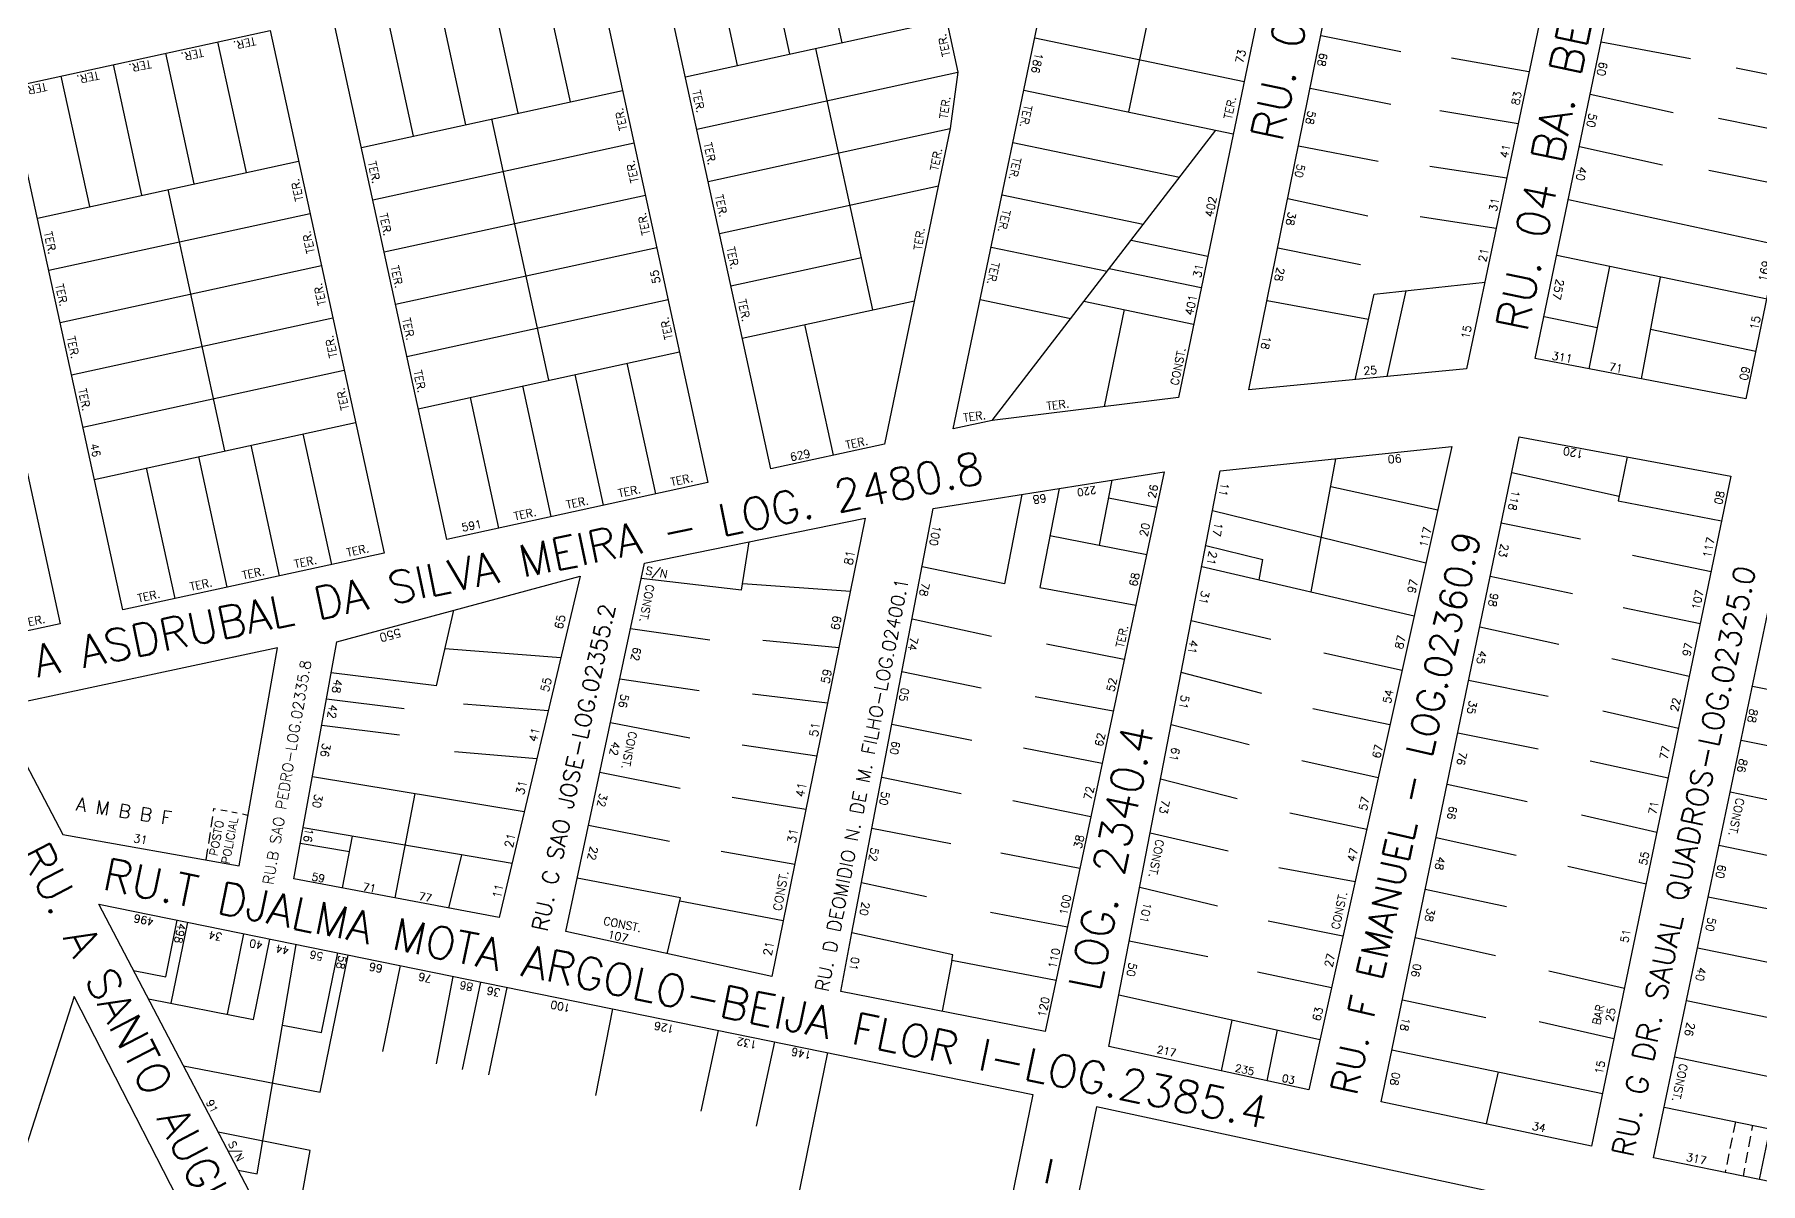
# Model space of a CAD drawing. Extents: x 714896 to 749292, y 8417558 to 8447149.
# Drawn here: x 741882.1 to 742204.8, y 8426046.8 to 8426261.6 of the extents above; entities that cross this region are included whole.
import ezdxf

# ---------------------------------------------------------------- set-up
doc = ezdxf.new("R2010")
doc.units = 0
doc.header["$MEASUREMENT"] = 0
for name, color, linetype in [('LOTE', 7, 'CONTINUOUS'), ('NUM-PORTA', 7, 'CONTINUOUS'), ('QUADRA', 6, 'CONTINUOUS'), ('TEXTO', 7, 'CONTINUOUS'), ('TEXTODERUA', 3, 'CONTINUOUS')]:
    doc.layers.add(name, color=color, linetype=linetype)
doc.styles.add('ROMANS', font='ROMANS.SHX', dxfattribs={"height": 1.5})

msp = doc.modelspace()

# ---------------------------------------------------------------- linework, layer by layer
at = {"layer": 'LOTE', "color": 7}
for p, q in [((742033.1, 8426260.05), (742027.78, 8426284.47)), ((742094.84, 8426286.27), (742086.68, 8426247.12)), ((742013.56, 8426255.79), (742008.24, 8426280.22)), ((742023.33, 8426257.92), (742018.01, 8426282.35)), ((741972.52, 8426246.85), (741967.2, 8426271.28)), ((741982.29, 8426248.98), (741976.97, 8426273.41)), ((741952.98, 8426242.59), (741947.66, 8426267.02)), ((741962.75, 8426244.72), (741957.43, 8426269.15)), ((742003.79, 8426253.66), (742052.64, 8426264.3)), ((742069.14, 8426260.99), (742108.3, 8426252.82)), ((742122.66, 8426261.38, 526.3), (742137.57, 8426258.41, 527.73)), ((741911.94, 8426233.65), (741906.62, 8426258.08)), ((741921.71, 8426235.78), (741916.39, 8426260.21)), ((742038.86, 8426210.13), (742028.21, 8426258.98)), ((742175.04, 8426260.21, 526.91), (742191.74, 8426257.12, 528.43)), ((741902.17, 8426231.53), (741896.85, 8426255.95)), ((742005.91, 8426243.89), (742054.77, 8426254.53)), ((742161.54, 8426254.62, 530.68), (742147.05, 8426257.14, 528.57)), ((742214.39, 8426252.45, 531.29), (742200.31, 8426255.31, 529.2)), ((741892.4, 8426229.4), (741887.08, 8426253.82)), ((741943.21, 8426240.46), (741992.06, 8426251.11)), ((742067.1, 8426251.2), (742106.26, 8426243.04)), ((742120.66, 8426251.55, 526.3), (742135.7, 8426248.53, 527.72)), ((742173, 8426250.42, 526.91), (742188.52, 8426247.03, 528.27)), ((741978.28, 8426196.93), (741967.63, 8426245.79)), ((742159.51, 8426244.9, 530.68), (742144.85, 8426247.31, 528.51)), ((742212.4, 8426242.78, 531.29), (742196.97, 8426245.9, 529.04)), ((741945.34, 8426230.69), (741994.19, 8426241.34)), ((742008.04, 8426234.12), (742053.34, 8426243.99)), ((742061.18, 8426189.43), (742102.98, 8426243.72)), ((742065.06, 8426241.41), (742096.2, 8426234.92)), ((742118.46, 8426240.74, 526.3), (742133.36, 8426237.9, 527.66)), ((742170.97, 8426240.63, 526.91), (742186.49, 8426237.23, 528.27)), ((741882.63, 8426227.27), (741931.48, 8426237.91)), ((742157.39, 8426234.7, 530.68), (742143.02, 8426236.91, 528.47)), ((742210.4, 8426233.11, 531.29), (742195.18, 8426236.17, 529)), ((741917.7, 8426183.74), (741907.05, 8426232.59)), ((741947.46, 8426220.92), (741996.32, 8426231.57)), ((742010.17, 8426224.35), (742051.11, 8426233.27)), ((742063.02, 8426231.62), (742089.43, 8426226.11)), ((742116.47, 8426230.91, 526.3), (742131.43, 8426227.71, 527.61)), ((742168.92, 8426230.76, 526.91), (742208.17, 8426222.29, 531.29)), ((741884.76, 8426217.5), (741933.61, 8426228.14)), ((742155.43, 8426225.3, 530.68), (742141.23, 8426227.51, 528.38)), ((741949.59, 8426211.15), (741998.45, 8426221.79)), ((742060.98, 8426221.83), (742082.65, 8426217.31)), ((742087.14, 8426223.14), (742101.49, 8426220.15)), ((742012.3, 8426214.58), (742036.73, 8426219.9)), ((742114.6, 8426221.72, 526.3), (742130.04, 8426218.59, 527.54)), ((742166.75, 8426220.32, 526.91), (742206.08, 8426212.18, 531.29)), ((741886.88, 8426207.73), (741935.74, 8426218.37)), ((742083.07, 8426217.86), (742100.27, 8426214.27)), ((742176.63, 8426218.18, 527.73), (742172.77, 8426199.09, 527.08)), ((742186.1, 8426216.2, 528.33), (742182.52, 8426197.23, 527.08)), ((742129.03, 8426197.04, 526.46), (742132.59, 8426213.06, 527.66)), ((742132.59, 8426213.06, 527.66), (742153.33, 8426215.26, 530.69)), ((742135, 8426197.62, 526.46), (742138.57, 8426213.64, 527.66)), ((741951.72, 8426201.38), (742000.58, 8426212.02)), ((742014.43, 8426204.81), (742046.64, 8426211.82)), ((742058.94, 8426212.04), (742075.87, 8426208.51)), ((742078.33, 8426211.7), (742098.84, 8426207.42)), ((742085.82, 8426210.14), (742082.09, 8426192.01)), ((742112.6, 8426211.88, 526.3), (742131.56, 8426208.39, 527.49)), ((741889.01, 8426197.96), (741937.87, 8426208.6)), ((742031.47, 8426182.93), (742026.15, 8426207.36)), ((742164.36, 8426208.84), (742174.32, 8426206.78, 1.11)), ((742184.27, 8426206.48, 529.1), (742203.97, 8426202.41, 531.29)), ((741953.85, 8426191.61), (742002.7, 8426202.25)), ((741998.25, 8426175.7), (741992.93, 8426200.12)), ((741891.14, 8426188.18), (741940, 8426198.83)), ((741988.48, 8426173.57), (741983.16, 8426198)), ((741968.94, 8426169.31), (741963.62, 8426193.74)), ((741978.71, 8426171.44), (741973.39, 8426195.87)), ((741893.27, 8426178.41), (741942.12, 8426189.06)), ((741937.67, 8426162.5), (741932.35, 8426186.93)), ((741927.9, 8426160.37), (741922.58, 8426184.8)), ((741908.36, 8426156.12), (741903.04, 8426180.54)), ((741918.13, 8426158.24), (741912.81, 8426182.67)), ((742120.82, 8426157.37, 530.57), (742125.44, 8426182.28, 530.63)), ((742179.9, 8426182.6, 531.44), (742178.25, 8426174.4, 531.7)), ((742073.69, 8426176.71, 529.1), (742070.05, 8426158.21, 529.77)), ((742073.69, 8426176.71, 529.1), (742073.68, 8426176.71, 529.1)), ((742083.56, 8426178.28, 529.1), (742081.17, 8426166.11, 529.54)), ((742124.48, 8426177.08, 530.27), (742144.5, 8426172.73, 529.07)), ((742178.42, 8426175.22, 531.69), (742158.34, 8426179.65, 530.84)), ((742066.71, 8426175.6, 529.1), (742063.5, 8426158.86, 529.78)), ((742082.9, 8426174.94, 529.31), (742091.93, 8426173.2, 529.52)), ((742178.25, 8426174.4, 531.7), (742197.57, 8426170.65, 533.28)), ((742204.63, 8426047.49, 531.4), (742231.16, 8426174.89, 530.92)), ((742102.37, 8426172.58, 529.81), (742142.29, 8426162.82, 529.07)), ((742171.21, 8426167.25, 531.6), (742156.38, 8426170.21, 530.84)), ((742071.92, 8426167.89, 529.1), (742090.06, 8426164.39, 529.52)), ((742014.29, 8426157.68, 529.1), (742015.71, 8426166.7, 528.81)), ((742101.1, 8426166.04, 529.81), (742111.79, 8426163.43, 529.43)), ((742180.88, 8426164.24, 531.98), (742195.6, 8426161.21, 533.28)), ((742063.5, 8426158.86, 529.78), (742048.05, 8426162.04, 530.28)), ((742100.35, 8426162.11, 529.81), (742140.09, 8426152.91, 529.07)), ((742111.08, 8426159.63, 529.42), (742111.79, 8426163.43, 529.43)), ((742014.29, 8426157.68, 529.1), (741995.56, 8426159.9, 529.36)), ((742014.51, 8426158.97, 529.08), (742034.65, 8426157.53, 529.43)), ((742070.05, 8426158.21, 529.77), (742088.05, 8426154.92, 529.99)), ((742169.68, 8426157.01, 531.64), (742154.31, 8426160.23, 530.84)), ((742179.17, 8426154.46, 532.06), (742193.58, 8426151.49, 533.28)), ((741957.27, 8426139.8, 528.08), (741960.49, 8426153.95, 527.76)), ((742046.19, 8426152.32, 530.28), (742061.02, 8426149.12, 529.89)), ((742113.29, 8426148.49, 529.91), (742098.38, 8426151.93, 529.81)), ((742167.16, 8426147.55, 531.63), (742152.35, 8426150.79, 530.84)), ((742008.35, 8426148.33, 529.21), (741993.54, 8426150.44, 529.36)), ((742018.25, 8426148.36, 529.23), (742032.5, 8426146.97, 529.43)), ((742085.88, 8426144.72, 529.99), (742071.32, 8426147.57, 529.87)), ((741958.8, 8426146.76, 528), (741980.51, 8426145.09, 527.93)), ((742123.2, 8426145.96, 529.76), (742137.82, 8426142.73, 529.07)), ((742177.07, 8426144.91, 532.09), (742191.53, 8426141.63, 533.28)), ((741957.27, 8426139.8, 528.01), (741937.57, 8426142.24, 528.78)), ((742044.3, 8426142.47, 530.28), (742059.12, 8426139.41, 529.95)), ((742111.62, 8426138.4, 529.89), (742096.52, 8426142.29, 529.81)), ((742006.36, 8426138.85, 529.26), (741991.53, 8426141.07, 529.36)), ((742016.34, 8426138.3, 529.28), (742030.39, 8426136.61, 529.43)), ((742165.16, 8426137.84, 531.63), (742150.27, 8426140.81, 530.84)), ((742203.32, 8426139.76, 531.4), (742242.34, 8426131.97, 533.15)), ((741951.19, 8426135.53, 528.21), (741936.68, 8426137.32, 528.78)), ((741962.29, 8426136.47, 528.07), (741978.17, 8426135.22, 527.93)), ((742083.82, 8426135.06, 529.99), (742069.21, 8426137.76, 529.91)), ((742121.12, 8426135.56, 529.74), (742135.56, 8426132.55, 529.07)), ((742175.35, 8426135.13, 532.12), (742189.51, 8426131.91, 533.28)), ((741950.31, 8426130.6, 528.21), (741935.79, 8426132.4, 528.78)), ((742004.65, 8426130.02, 529.3), (741989.78, 8426132.88, 529.36)), ((742042.41, 8426132.61, 530.28), (742057.35, 8426129.67, 529.99)), ((742109.22, 8426128.77, 529.89), (742094.63, 8426132.52, 529.81)), ((742014.41, 8426128.76, 529.31), (742028.38, 8426126.73, 529.43)), ((742163.26, 8426127.95, 531.63), (742148.23, 8426130.96, 530.84)), ((742201.2, 8426129.65, 531.4), (742240.22, 8426121.86, 533.15)), ((741960.64, 8426127.53, 528.09), (741976.04, 8426126.25, 527.93)), ((742081.74, 8426125.27, 529.99), (742067, 8426128.13, 529.95)), ((742119.05, 8426125.87, 529.74), (742133.36, 8426122.64, 529.07)), ((742173, 8426125.78, 532.1), (742187.58, 8426122.6, 533.28)), ((741934.06, 8426122.87, 528.78), (741973.68, 8426116.32, 527.93)), ((742002.82, 8426120.64, 529.32), (741987.79, 8426123.61, 529.36)), ((742040.52, 8426122.75, 530.28), (742055.4, 8426119.7, 530.01)), ((742107.01, 8426118.67, 529.91), (742092.66, 8426122.33, 529.81)), ((741949.53, 8426100.15, 527.93), (741953.27, 8426119.69, 528.32)), ((742012.52, 8426119.02, 529.34), (742026.34, 8426116.76, 529.43)), ((742161.24, 8426118.1, 531.62), (742146.24, 8426121.39, 530.84)), ((742199.17, 8426119.98, 531.4), (742238.13, 8426111.88, 533.15)), ((741915.39, 8426115.35, 527.23), (741915.08, 8426113.36, 527.23)), ((741915.55, 8426116.4, 527.23), (741915.64, 8426116.9, 527.23)), ((741915.55, 8426116.4, 527.23), (741915.55, 8426116.35, 527.23)), ((741915.64, 8426116.9, 527.23), (741915.92, 8426116.84, 527.23)), ((741916.94, 8426116.65, 527.23), (741918.1, 8426116.42, 527.23)), ((741918.97, 8426116.26, 527.23), (741919.98, 8426116.06, 527.23)), ((741920.99, 8426115.85, 527.23), (741922, 8426115.65, 527.23)), ((742079.63, 8426115.34, 529.99), (742065.03, 8426118.3, 529.97)), ((742116.83, 8426116.08, 529.76), (742131.21, 8426113, 529.07)), ((742171.37, 8426115.69, 532.11), (742185.47, 8426112.47, 533.28)), ((741914.93, 8426112.36, 527.23), (741914.62, 8426110.36, 527.23)), ((741971.38, 8426106.61, 527.93), (741932.32, 8426113.25, 528.78)), ((742000.84, 8426110.71, 529.35), (741985.66, 8426113.69, 529.36)), ((742038.69, 8426113.17, 530.28), (742053.42, 8426110.3, 530.03)), ((742105.28, 8426108.9, 529.94), (742090.72, 8426112.28, 529.81)), ((741914.46, 8426109.36, 527.22), (741914.14, 8426107.25, 527.21)), ((741940.99, 8426108.74, 528.58), (741931.78, 8426110.3, 528.78)), ((741939.7, 8426102.01, 527.93), (741941.56, 8426111.68, 528.13)), ((742010.52, 8426108.91, 529.36), (742024.25, 8426106.49, 529.43)), ((742159.18, 8426108.11, 531.61), (742144.17, 8426111.41, 530.84)), ((742197.08, 8426110.01, 531.4), (742236.04, 8426101.91, 533.15)), ((741959.54, 8426098.26, 527.93), (741962, 8426108.21, 528.03)), ((742077.57, 8426105.68, 529.99), (742062.8, 8426108.53, 529.99)), ((742114.79, 8426105.83, 529.8), (742129.04, 8426103.23, 529.07)), ((742168.82, 8426106.09, 532.06), (742183.45, 8426102.76, 533.28)), ((742002.88, 8426100.18, 529.39), (741983.56, 8426103.87, 529.36)), ((742036.75, 8426103.04, 530.28), (742048.88, 8426100.44, 530.06)), ((742000.39, 8426089.73, 529.47), (742002.88, 8426100.18, 529.39)), ((742002.75, 8426099.61, 529.39), (742022.1, 8426095.94, 529.43)), ((742103.3, 8426098.61, 530.01), (742088.76, 8426102.1, 529.81)), ((742157.34, 8426098.5, 531.59), (742142.15, 8426101.7, 530.84)), ((742195.05, 8426100.33, 531.4), (742234.1, 8426092.68, 533.15)), ((741906.62, 8426085.41, -0.12), (741908.79, 8426095.99)), ((742075.23, 8426094.66, 529.99), (742060.86, 8426097.44, 530)), ((741907.65, 8426080.46, -0.18), (741910.75, 8426095.59)), ((741918.15, 8426078.45, 531.66), (741921.22, 8426093.46, 531.83)), ((742053.84, 8426089.53, 530.03), (742034.94, 8426093.6, 530.28)), ((742112.8, 8426095.85, 529.88), (742126.77, 8426093.05, 529.07)), ((741923.05, 8426077.45, 531.66), (741926.12, 8426092.46, 531.83)), ((741923.7, 8426048.59, 531.62), (741931.02, 8426091.46, 531.83)), ((741935.51, 8426063.85, 531.46), (741940.75, 8426089.48, 531.83)), ((741935.74, 8426074.97, 531.62), (741938.79, 8426089.88, 531.83)), ((742053.64, 8426088.45, 530.03), (742053.84, 8426089.53, 530.03)), ((742101.5, 8426089.16, 530.13), (742086.81, 8426092.05, 529.81)), ((742155.31, 8426089.35, 531.55), (742140.28, 8426092.67, 530.84)), ((742193.06, 8426090.81, 531.4), (742232.05, 8426082.87, 533.15)), ((741900.59, 8426086.59), (741906.62, 8426085.41, 163.04)), ((741947.23, 8426071.41, 531.59), (741950.54, 8426087.49, 531.83)), ((742053.64, 8426088.45, 530.03), (742051.8, 8426078.96, 530.04)), ((742073.11, 8426084.69, 529.99), (742053.64, 8426088.45, 530.03)), ((742110.78, 8426086.33, 530.01), (742124.63, 8426083.41, 529.07)), ((742165.25, 8426086.55, 531.99), (742179.41, 8426083.31, 533.28)), ((741957.24, 8426069.12, 531.58), (741960.37, 8426085.49, 531.83)), ((741962.14, 8426068.06, 531.58), (741965.55, 8426084.43, 531.83)), ((741967.04, 8426067.06, 531.58), (741970.45, 8426083.43, 531.83)), ((741903.38, 8426081.27), (741923.05, 8426077.45, 531.66)), ((742105.96, 8426077.32, 530.36), (742084.87, 8426082, 529.81)), ((742153.49, 8426077.73, 531.48), (742137.87, 8426081.04, 530.84)), ((742191, 8426081, 531.4), (742229.95, 8426072.88, 533.15)), ((741987.05, 8426063.21, 531.6), (741990.22, 8426079.41, 531.83)), ((742105.96, 8426077.32, 530.36), (742104.01, 8426067.82, 531.27)), ((742122.45, 8426073.63, 529.07), (742105.96, 8426077.32, 530.36)), ((742163.45, 8426077.07, 531.9), (742177.44, 8426073.87, 533.28)), ((741928.45, 8426076.39, 677.56), (741935.74, 8426074.97, 874.79)), ((742006.74, 8426060.31, 531.64), (742009.98, 8426075.38, 531.83)), ((742114.49, 8426075.47, -0.91), (742112.54, 8426065.96)), ((742017.12, 8426057.51, 531.66), (742020.52, 8426073.24, 531.83)), ((742030.36, 8426071.23, 531.83), (742018.36, 8426012.57, 530.42)), ((742135.93, 8426071.74, 530.84), (742175.31, 8426063.61, 533.28)), ((742188.79, 8426070.43, 531.4), (742227.74, 8426062.32, 533.15)), ((741909.95, 8426068.75, 531.76), (741935.51, 8426063.85, 531.46)), ((742153.59, 8426057.89, 530.82), (742155.87, 8426067.66, 531.45)), ((742186.82, 8426061.06, 531.4), (742206.6, 8426056.96, 531.8)), ((742200.16, 8426058.3, 531.68), (742199.75, 8426056.31, 531.65)), ((742203.35, 8426057.64, 531.74), (742203.17, 8426056.64, 531.72)), ((741933.64, 8426052.95, 531.59), (741916.45, 8426056.35, 531.76)), ((742199.55, 8426055.31, 531.63), (742199.14, 8426053.31, 531.59)), ((742202.98, 8426055.63, 531.7), (742202.6, 8426053.63, 531.65)), ((741929.7, 8426031.08, 531.09), (741933.64, 8426052.95, 531.59)), ((742198.94, 8426052.31, 531.56), (742198.53, 8426050.31, 531.48)), ((742202.42, 8426052.63, 531.62), (742202.04, 8426050.62, 531.55)), ((741920.16, 8426049.27, 531.76), (741923.7, 8426048.59, 531.62)), ((742198.33, 8426049.31, 531.43), (742198.22, 8426048.8, 531.4)), ((742201.86, 8426049.61, 531.5), (742201.58, 8426048.11, 531.4))]:
    msp.add_line(p, q, dxfattribs=at)
at = {"layer": 'QUADRA', "color": 6, "linetype": 'CONTINUOUS'}
for points in [[(742109.19, 8426195.12), (742142.45, 8426359.19), (742182.03, 8426351.66), (742149.87, 8426199.06), (742109.19, 8426195.12)], [(741889.47, 8426081.72), (741877.33, 8426043.82), (741915.23, 8426031.47), (741889.47, 8426081.72)]]:
    msp.add_lwpolyline(points, close=True, dxfattribs=at)
at = {"layer": 'QUADRA', "color": 6}
for points in [[(742162.73, 8426201), (742193.55, 8426349.27), (742232.66, 8426340.95), (742202.13, 8426193.48), (742162.73, 8426201)], [(742053.9, 8426187.84), (742075.26, 8426290.36), (742114.42, 8426282.19), (742095.98, 8426193.72), (742061.18, 8426189.43), (742053.9, 8426187.84)], [(742047.32, 8426288.73), (742054.77, 8426254.53), (742053.34, 8426243.99), (742041.05, 8426185.02), (742019.75, 8426180.38), (741998.47, 8426278.09), (742047.32, 8426288.73)], [(741959.17, 8426167.18), (741937.89, 8426264.89), (741986.74, 8426275.53), (742008.02, 8426177.83), (741959.17, 8426167.18)], [(741898.59, 8426153.99), (741877.31, 8426251.7), (741926.16, 8426262.34), (741947.45, 8426164.63), (741898.59, 8426153.99)], [(741869.79, 8426147.71), (741816.06, 8426238.35), (741865.58, 8426249.14), (741886.87, 8426151.43), (741869.79, 8426147.71)], [(742133.92, 8426062.03), (742159.73, 8426186.35), (742199.3, 8426179), (742173.24, 8426053.76), (742133.92, 8426062.03)], [(742083.01, 8426072.37), (742103.8, 8426180.01), (742147.12, 8426184.55), (742120.36, 8426064.27), (742083.01, 8426072.37)], [(742034.94, 8426093.6), (742050.14, 8426172.98), (742093.35, 8426179.83), (742071.1, 8426075.21), (742032.86, 8426082.64), (742034.94, 8426093.6)], [(742184.83, 8426051.53), (742211.55, 8426179.04), (742250.48, 8426170.81), (742223.83, 8426043.57), (742184.83, 8426051.53)], [(741981.42, 8426093.86), (741996.17, 8426162.72), (742037.43, 8426171.13), (742019.97, 8426085.47), (741981.42, 8426093.86)], [(741930.59, 8426103.73), (741938.62, 8426148.04), (741984.13, 8426160.34), (741968.97, 8426096.48), (741930.59, 8426103.73)], [(741874.91, 8426135.71), (741887.41, 8426112), (741920.33, 8426106.15), (741927.52, 8426146.89), (741874.91, 8426135.71)], [(742056.73, 8426004.57), (741929.7, 8426031.08), (741894.09, 8426098.99), (742068.75, 8426063.42), (742056.73, 8426004.57)], [(742080.66, 8426061.12), (742056.21, 8425942.84), (742196.88, 8425913.91), (742220.29, 8426031.06)]]:
    msp.add_lwpolyline(points, close=True, dxfattribs=at)

# ---------------------------------------------------------------- texts
at = {"layer": 'NUM-PORTA', "style": 'ROMANS'}
for s, height, rotation, p in [('186', 1.5, 257.8133, (742069.24, 8426258.27)), ('73', 1.5, 77.8133, (742108.09, 8426256.07)), ('55', 1.496, 101.8875, (741999.18, 8426215.18, -272.47)), ('46', 1.496, 281.8875, (741892.48, 8426184.97, -272.47)), ('629', 1.496, 11.8875, (742023.54, 8426181.8, -272.47)), ('591', 1.496, 11.8875, (741962.12, 8426168.63, -272.47))]:
    msp.add_text(s, height=height, rotation=rotation, dxfattribs=at).set_placement(p)
at = {"layer": 'NUM-PORTA', "color": 7, "style": 'ROMANS'}
for s, height, rotation, p in [('68', 1.48, 258.605, (742122.44, 8426258.26)), ('60', 1.553, 258.3352, (742174.73, 8426256.6)), ('83', 1.488, 78.4068, (742159.69, 8426248.27)), ('58', 1.48, 258.6119, (742120.24, 8426247.4)), ('50', 1.553, 258.3352, (742172.8, 8426246.97)), ('41', 1.488, 78.4068, (742157.6, 8426238.39)), ('50', 1.48, 258.6119, (742118.22, 8426237.47)), ('40', 1.553, 258.3438, (742170.84, 8426237.01)), ('402', 1.5, 78.9995, (742102.43, 8426227.35)), ('38', 1.48, 258.6119, (742116.56, 8426228.51)), ('31', 1.488, 78.4068, (742155.5, 8426228.4)), ('21', 1.488, 78.4068, (742153.51, 8426218.95)), ('169', 1.544, 78.4461, (742205.96, 8426215.25)), ('31', 1.5, 78.9995, (742100.19, 8426216.01)), ('28', 1.5, 258.6281, (742114.42, 8426218.13)), ('257', 1.507, 259.3889, (742166.64, 8426215.96)), ('401', 1.5, 78.9995, (742098.72, 8426208.98)), ('15', 1.477, 78.6227, (742150.33, 8426204.57)), ('15', 1.543, 78.445, (742204.36, 8426206.24, -531.29)), ('18', 1.477, 258.6504, (742111.88, 8426205.33)), ('25', 1.477, 4.5204, (742130.66, 8426197.95)), ('311', 1.507, 349.3889, (742165.71, 8426200.85)), ('71', 1.494, 349.306, (742176.4, 8426198.78)), ('09', 1.543, 78.445, (742202.4, 8426196.78, -531.29)), ('90', 1.511, 184.9495, (742137.65, 8426183.12)), ('120', 1.48, 169.4927, (742171.81, 8426183.79)), ('220', 1.4, 189.3118, (742080.51, 8426177.18)), ('26', 1.5, 77.9966, (742091.69, 8426174.76, -529.52)), ('11', 1.519, 258.4559, (742104, 8426177.93)), ('68', 1.5, 189.3118, (742071.19, 8426175.7)), ('118', 1.479, 258.2168, (742158.42, 8426176.48)), ('08', 1.48, 78.1534, (742197.63, 8426173.59)), ('100', 1.501, 258.9997, (742050.14, 8426169.91)), ('20', 1.5, 77.9966, (742090.16, 8426167.59, -529.52)), ('17', 1.522, 258.8505, (742102.81, 8426170.47)), ('117', 1.511, 77.4672, (742142.51, 8426165.56)), ('117', 1.5, 78.2185, (742195.52, 8426163.63)), ('81', 1.602, 79.893, (742035.02, 8426162.28)), ('21', 1.522, 258.8505, (742101.77, 8426165.11)), ('23', 1.479, 258.2419, (742156.34, 8426166.49)), ('S/N', 1.507, 349.0743, (741996.25, 8426160.69)), ('68', 1.497, 77.9966, (742088.24, 8426158.28)), ('78', 1.5, 259.1413, (742048.01, 8426159.21)), ('31', 1.522, 258.9314, (742100.33, 8426157.73)), ('97', 1.511, 77.4672, (742140.25, 8426157)), ('107', 1.48, 78.2185, (742193.43, 8426153.88)), ('98', 1.479, 258.2537, (742154.42, 8426157.24, -530.84)), ('65', 1.575, 77.227, (741980.81, 8426150.27)), ('69', 1.602, 79.893, (742032.53, 8426150.08)), ('550', 1.576, 195.0698, (741950.37, 8426150.56)), ('74', 1.5, 259.1725, (742045.87, 8426149.06)), ('41', 1.522, 258.9314, (742098.18, 8426148.49)), ('87', 1.511, 77.4672, (742137.93, 8426146.56)), ('97', 1.48, 78.2256, (742191.67, 8426145.21)), ('62', 1.504, 258.2974, (741994.09, 8426147.16)), ('45', 1.479, 258.2537, (742152.2, 8426146.52)), ('55', 1.568, 76.9487, (741978.21, 8426138.55)), ('59', 1.604, 79.8058, (742030.7, 8426140.1)), ('52', 1.496, 78.0012, (742083.99, 8426138.61)), ('48', 1.517, 259.847, (741938.13, 8426141.13)), ('56', 1.501, 258.0704, (741991.79, 8426138.37)), ('05', 1.5, 259.166, (742044.19, 8426139.55)), ('51', 1.522, 258.9672, (742096.56, 8426138.18)), ('54', 1.511, 77.4717, (742135.66, 8426136.39)), ('42', 1.517, 259.847, (741937.28, 8426136.41)), ('35', 1.479, 258.2518, (742150.43, 8426137.16)), ('22', 1.48, 78.2236, (742189.4, 8426134.91)), ('88', 1.525, 258.1614, (742202.89, 8426135.63)), ('41', 1.567, 76.9096, (741976.01, 8426129.18)), ('51', 1.603, 79.7933, (742028.53, 8426130.15)), ('36', 1.517, 259.847, (741935.97, 8426129.19)), ('42', 1.502, 258.0383, (741990.1, 8426129.48)), ('60', 1.5, 259.166, (742042.49, 8426129.59)), ('62', 1.496, 78.0012, (742081.81, 8426128.34)), ('67', 1.511, 77.4717, (742133.7, 8426126.12)), ('77', 1.48, 78.22, (742187.4, 8426125.94)), ('61', 1.522, 258.9622, (742094.79, 8426128.42)), ('76', 1.479, 258.2488, (742148.51, 8426127.6)), ('86', 1.525, 258.1614, (742200.94, 8426126.31)), ('30', 1.517, 259.8884, (741934.49, 8426119.65)), ('31', 1.566, 76.9521, (741973.59, 8426119.31)), ('32', 1.501, 257.965, (741987.77, 8426119.83)), ('41', 1.601, 79.7728, (742025.99, 8426118.89)), ('50', 1.499, 259.1649, (742040.53, 8426120.14)), ('72', 1.496, 78.0006, (742079.74, 8426118.35)), ('57', 1.51, 77.4786, (742131.19, 8426116.37)), ('73', 1.522, 258.9622, (742092.89, 8426118.61)), ('66', 1.479, 258.245, (742146.69, 8426117.44)), ('71', 1.48, 78.222, (742185.29, 8426115.61)), ('31', 1.548, 350.1709, (741900.47, 8426110.6)), ('16', 1.518, 260.0406, (741932.78, 8426113.28)), ('31', 1.602, 79.7419, (742024.4, 8426110.29)), ('21', 1.565, 76.9456, (741971.46, 8426109.42)), ('22', 1.502, 257.9189, (741986.02, 8426109.89)), ('52', 1.499, 259.1649, (742038.52, 8426109.65)), ('38', 1.496, 78.0001, (742077.86, 8426109.26)), ('47', 1.51, 77.4786, (742129.06, 8426106.79)), ('48', 1.479, 258.2488, (742144.44, 8426108.02)), ('55', 1.48, 78.2159, (742183.53, 8426106.16)), ('60', 1.526, 258.1621, (742196.95, 8426106.51)), ('59', 1.444, 349.0874, (741933.81, 8426103.46)), ('71', 1.444, 349.0874, (741943.36, 8426101.59)), ('77', 1.444, 349.0874, (741953.83, 8426099.84)), ('11', 1.563, 77.3961, (741969.23, 8426099.96)), ('20', 1.494, 259.0981, (742036.85, 8426099.51)), ('100', 1.496, 78.0042, (742075.17, 8426096.83)), ('496', 1.467, 168.5202, (741904.51, 8426096.36)), ('101', 1.518, 258.9136, (742089.51, 8426099.43)), ('38', 1.479, 258.2421, (742142.55, 8426098.34)), ('50', 1.526, 258.1621, (742195.05, 8426096.62)), ('498', 1.467, 258.5202, (741908.94, 8426095.53)), ('34', 1.467, 168.5202, (741917.28, 8426093.5, -531.83)), ('107', 1.504, 347.9048, (741989.16, 8426092.63)), ('51', 1.481, 78.2058, (742180.07, 8426091.67)), ('40', 1.467, 168.5202, (741924.9, 8426091.95, -1063.66)), ('44', 1.467, 168.5202, (741929.82, 8426090.95, -1063.66)), ('56', 1.468, 168.4945, (741936.18, 8426089.85)), ('21', 1.584, 79.3268, (742019.88, 8426089.22)), ('110', 1.495, 78.0075, (742073.1, 8426086.84)), ('27', 1.509, 77.4785, (742124.74, 8426087.06)), ('58', 1.468, 258.4945, (741938.98, 8426089.47)), ('66', 1.468, 168.4945, (741947.3, 8426087.58)), ('01', 1.494, 259.0981, (742034.9, 8426089.23)), ('50', 1.519, 258.9547, (742086.77, 8426088.15)), ('06', 1.479, 258.2464, (742139.99, 8426087.98)), ('40', 1.525, 258.1613, (742193.18, 8426087.33)), ('76', 1.468, 168.4919, (741956.51, 8426085.7)), ('86', 1.468, 168.4895, (741964.22, 8426084.13)), ('36', 1.468, 168.4895, (741969.3, 8426083.1)), ('100', 1.468, 168.4859, (741982.44, 8426080.23)), ('120', 1.488, 78.0466, (742071.13, 8426077.74)), ('126', 1.468, 168.4809, (742001.82, 8426076.28)), ('63', 1.507, 77.4782, (742122.51, 8426077.01)), ('18', 1.481, 258.1436, (742137.92, 8426077.92)), ('25', 1.481, 78.2026, (742177.26, 8426076.95)), ('26', 1.525, 258.1592, (742191.14, 8426077.01)), ('132', 1.468, 168.4795, (742017.29, 8426073.36)), ('146', 1.468, 168.4794, (742027.48, 8426071.43)), ('217', 1.412, 347.871, (742091.87, 8426071.19)), ('235', 1.407, 347.7754, (742106.47, 8426067.73)), ('03', 1.407, 347.7754, (742115.25, 8426065.83)), ('08', 1.481, 258.1436, (742136.05, 8426067.71)), ('15', 1.481, 78.1786, (742175.29, 8426067.09)), ('91', 1.435, 297.5396, (741914.09, 8426061.95)), ('34', 1.497, 348.1993, (742162.02, 8426056.84)), ('S/N', 1.435, 297.5396, (741918.24, 8426054.22)), ('317', 1.497, 348.4796, (742190.83, 8426051.03))]:
    msp.add_text(s, height=height, rotation=rotation, dxfattribs=at).set_placement(p)
at = {"layer": 'TEXTO', "style": 'ROMANS'}
for s, height, rotation, p in [('TER.', 1.496, 191.8875, (741923.29, 8426261.11, -272.47)), ('TER.', 1.496, 101.8875, (742053.34, 8426257.67, -272.47)), ('TER.', 1.496, 191.8875, (741913.52, 8426258.98, -272.47)), ('TER.', 1.496, 191.8875, (741893.98, 8426254.73, -272.47)), ('TER.', 1.496, 191.8875, (741903.75, 8426256.85, -272.47)), ('TER.', 1.496, 191.8875, (741884.21, 8426252.6, -272.47)), ('TER.', 1.496, 281.8875, (742005.09, 8426251.01, -272.47)), ('TER.', 1.496, 101.8875, (741992.94, 8426243.81, -272.47)), ('TER.', 1.496, 81.9962, (742052.78, 8426245.75, -272.47)), ('TER.', 1.5, 257.8133, (742067.2, 8426248.49)), ('TER.', 1.5, 77.8133, (742105.91, 8426245.65)), ('TER.', 1.496, 281.8875, (742007.22, 8426241.24, -272.47)), ('TER.', 1.496, 281.8875, (741944.44, 8426237.75, -272.47)), ('TER.', 1.496, 79.2248, (742051.04, 8426236.03, -272.47)), ('TER.', 1.5, 257.8133, (742065.16, 8426238.7)), ('TER.', 1.496, 101.8875, (741995.07, 8426234.04, -272.47)), ('TER.', 1.496, 101.8875, (741932.36, 8426230.61, -272.47)), ('TER.', 1.496, 281.8875, (742009.35, 8426231.47, -272.47)), ('TER.', 1.5, 257.8133, (742063.12, 8426228.91)), ('TER.', 1.496, 281.8875, (741946.57, 8426227.98, -272.47)), ('TER.', 1.496, 101.8875, (741997.2, 8426224.27, -272.47)), ('TER.', 1.496, 81.9962, (742047.98, 8426221.19, -272.47)), ('TER.', 1.496, 281.8875, (741883.86, 8426224.55, -272.47)), ('TER.', 1.496, 101.8875, (741934.49, 8426220.84, -272.47)), ('TER.', 1.496, 281.8875, (742011.48, 8426221.7, -272.47)), ('TER.', 1.5, 257.8133, (742061.08, 8426219.12)), ('TER.', 1.496, 281.8875, (741948.7, 8426218.2, -272.47)), ('TER.', 1.496, 281.8875, (741885.99, 8426214.78, -272.47)), ('TER.', 1.496, 101.8875, (741936.62, 8426211.07, -272.47)), ('TER.', 1.496, 281.8875, (742013.61, 8426211.93, -272.47)), ('TER.', 1.496, 281.8875, (741950.83, 8426208.43, -272.47)), ('TER.', 1.496, 101.8875, (742001.46, 8426204.72, -272.47)), ('TER.', 1.496, 281.8875, (741888.12, 8426205.01, -272.47)), ('TER.', 1.496, 101.8875, (741938.75, 8426201.3, -272.47)), ('CONST.', 1.5, 78.5444, (742095.95, 8426195.87)), ('TER.', 1.496, 281.8875, (741952.95, 8426198.66, -272.47)), ('TER.', 1.496, 281.8875, (741890.25, 8426195.24, -272.47)), ('TER.', 1.496, 101.8875, (741940.88, 8426191.53, -272.47)), ('TER.', 1.5, 7.1734, (742071.42, 8426191.34)), ('TER.', 1.5, 7.1734, (742055.86, 8426189.19)), ('TER.', 1.496, 11.8875, (742033.93, 8426184.06, -272.47)), ('TER.', 1.496, 11.8875, (741991.43, 8426175.02, -272.47)), ('TER.', 1.496, 11.8875, (742001.2, 8426177.15, -272.47)), ('TER.', 1.496, 11.8875, (741981.66, 8426172.89, -272.47)), ('TER.', 1.496, 11.8875, (741971.89, 8426170.76, -272.47)), ('TER.', 1.496, 11.8875, (741930.85, 8426161.82, -272.47)), ('TER.', 1.496, 11.8875, (741940.62, 8426163.95, -272.47)), ('TER.', 1.496, 11.8875, (741921.08, 8426159.69, -272.47)), ('TER.', 1.496, 11.8875, (741901.54, 8426155.43, -272.47)), ('TER.', 1.496, 11.8875, (741911.31, 8426157.56, -272.47)), ('CONST.', 1.509, 259.2276, (741996.52, 8426158.89)), ('TER.', 1.496, 11.8875, (741880.04, 8426150.75, -272.47)), ('TER.', 1.497, 77.9992, (742085.75, 8426146.83)), ('CONST.', 1.51, 258.3499, (741993.27, 8426131.41)), ('A M B B F', 2.533, 351.1639, (741889.7, 8426116.53)), ('CONST.', 1.525, 258.1616, (742200.33, 8426118.97)), ('POSTO', 1.545, 79.5674, (741916.28, 8426107.91)), ('POLICIAL', 1.553, 79.1958, (741918.51, 8426106.39)), ('CONST.', 1.52, 258.9238, (742091.81, 8426111.21)), ('CONST.', 1.598, 79.659, (742021.73, 8426097.6)), ('CONST.', 1.509, 77.4852, (742126.03, 8426094.14)), ('CONST.', 1.508, 348.6244, (741988.35, 8426095.17)), ('BAR', 1.482, 78.0836, (742174.84, 8426076.29)), ('CONST.', 1.524, 258.155, (742189.76, 8426069.3))]:
    msp.add_text(s, height=height, rotation=rotation, dxfattribs=at).set_placement(p)
at = {"layer": 'TEXTODERUA', "style": 'ROMANS'}
for s, height, rotation, p in [('RU. 03 BA. BEIJA FLOR II - LOG. 2430.3 ', 6, 78.2739, (742115.35, 8426241.27)), ('RU. 04 BA. BEIJA FLOR II - ', 6, 78.2739, (742161.2, 8426205.71)), ('AV. A ASDRUBAL DA SILVA MEIRA - LOG. 2480.8', 6, 11.6131, (741867.03, 8426138.18)), ('RU. F EMANUEL - LOG.02360.9', 5, 77.4649, (742129.27, 8426062.97)), ('RU. G DR. SAUAL QUADROS-LOG.02325.0', 4, 78.194, (742180.97, 8426051.48)), ('RU. D DEOMIDIO N. DE M. FILHO-LOG.02400.1', 2.5, 78.96, (742030.51, 8426082.5)), ('RU. C SAO JOSE-LOG.02355.2', 3, 78.1858, (741977.96, 8426093.7)), ('RU.B SAO PEDRO-LOG.02335.8', 2, 80.3433, (741926.72, 8426102.49)), ('LOG. 2340.4', 6, 78.355, (742081.26, 8426082.37)), ('RU. A SANTO AUGUSTINHO - LOG. 2350.1', 6, 297.3797, (741879.16, 8426108.49)), ('RU.T DJALMA MOTA ARGOLO-BEIJA FLOR I-LOG.2385.4 ', 6, 348.355, (741894.51, 8426101.81)), ('MENEZES -', 6, 78.355, (742065.37, 8426005.23))]:
    msp.add_text(s, height=height, rotation=rotation, dxfattribs=at).set_placement(p)

doc.saveas('drawing.dxf')
